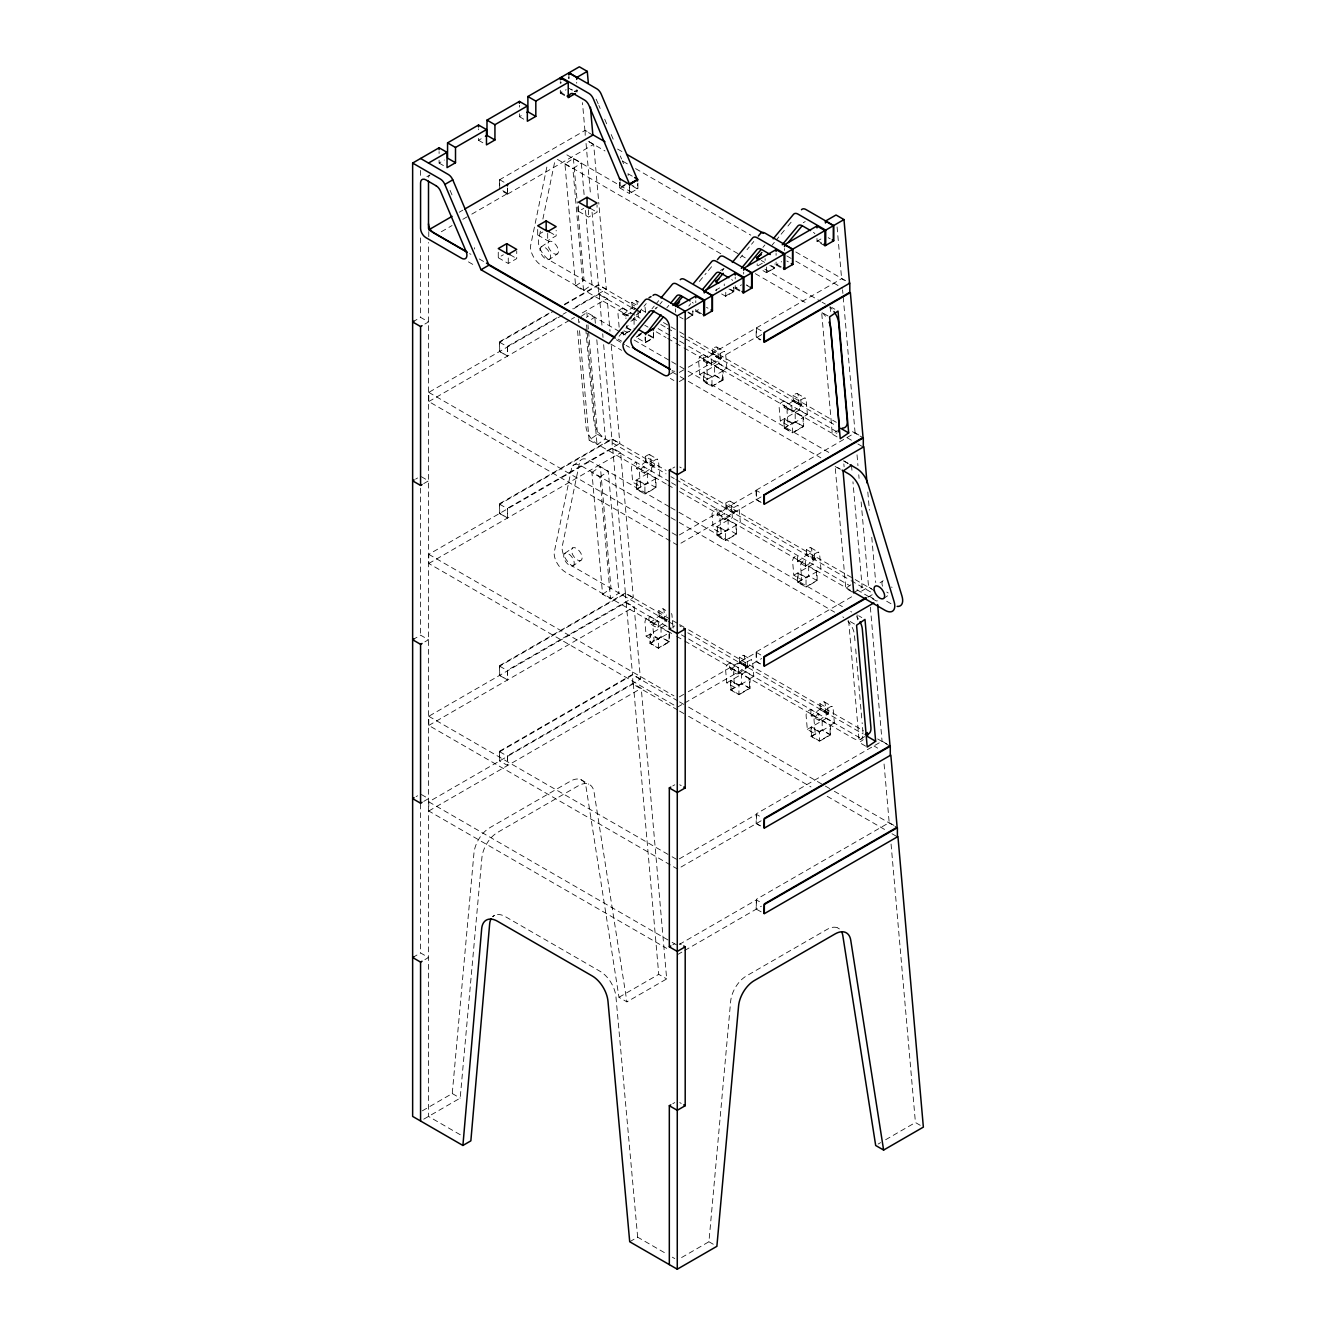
<?xml version="1.0" encoding="UTF-8"?>
<svg xmlns="http://www.w3.org/2000/svg" width="1336" height="1336" viewBox="0 0 1336 1336"><rect width="100%" height="100%" fill="white"/><g stroke="black" fill="none" stroke-linecap="round" stroke-linejoin="round"><path stroke-width="0.75" stroke-dasharray="5 3.75" d="M645.238 472.276L653.137 466.748L645.205 462.156L636.52 468.652L644.47 473.228L645.238 472.226L636.721 467.383L636.253 462.156L634.116 463.375A3.741 2.154 -60 0 0 631.477 468.251L632.696 482.162L640.645 486.755L639.426 472.827A3.741 2.154 -60 0 1 642.048 467.967L644.186 466.732L644.269 473.144M704.373 359.985L703.387 360.87L703.32 354.491L701.183 355.727A3.741 2.154 -60 0 0 698.561 360.603L699.78 374.514L707.713 379.09L706.494 365.179A3.741 2.154 -60 0 1 709.132 360.319L711.253 359.083L711.57 365.58L720.204 359.083L712.272 354.508L704.373 359.952L712.305 364.578M725.799 518.785L733.698 513.258L725.765 508.665L717.115 515.162L725.03 519.737L725.799 518.735L717.282 513.892L716.814 508.665L714.676 509.884A3.741 2.154 -60 0 0 712.038 514.761L713.257 528.672L721.206 533.264L719.987 519.353A3.741 2.154 -60 0 1 722.609 514.477L724.747 513.241L724.83 519.654M730.642 669.319L739.242 662.84L747.175 667.415L738.574 673.895M800.782 405.643L792.832 401.017L784.165 407.497L783.881 401.017L781.744 402.236A3.741 2.154 -60 0 0 779.122 407.113L780.341 421.024L788.273 425.616L787.054 411.688A3.741 2.154 -60 0 1 789.693 406.829L791.814 405.593L792.131 412.089L800.865 405.843M805.591 566.247L814.342 560.001L806.326 555.175L797.675 561.671L805.491 566.23M819.82 709.416L827.852 714.192L819.803 709.349L810.935 715.745L818.968 720.405L818.801 713.925L810.852 709.332L808.731 710.568A3.741 2.154 -60 0 0 806.092 715.445L807.311 729.356L815.244 733.932L814.025 720.02A3.741 2.154 -60 0 1 816.663 715.144L818.801 713.925M819.135 720.405L827.752 713.975M650.048 622.81L658.681 616.313L666.614 620.906M422.343 1110.817L452.253 1093.549L473.946 853.203A22.461 12.959 -60 0 1 489.727 827.752L570.455 781.159A22.461 12.959 -60 0 1 586.12 787.438L618.985 997.291L626.918 1001.866L666.681 978.921L641.263 688.324L633.314 683.748L428.772 801.834L428.772 811.002L666.714 948.376M423.746 1119.167L460.185 1098.125L481.895 857.779A22.461 12.959 -60 0 1 497.677 832.345L578.404 785.735A22.461 12.959 -60 0 1 594.052 792.031L626.918 1001.866M681.594 1257.543L708.932 1241.745L730.642 1001.399A22.461 12.959 -60 0 1 746.423 975.948L827.151 929.355A22.461 12.959 -60 0 1 838.474 928.303M650.766 621.941L658.715 626.35L657.98 627.386M546.841 167.083L530.676 245.323A14.963 7.782 55.5 0 0 542.149 265.981L628.371 315.747M540.379 231.195L538.592 239.879A14.963 7.782 55.5 0 0 550.048 260.537L634.633 309.368M542.9 219.02L554.757 161.639M756.126 490.228L855.09 432.864L859.866 435.62M507.563 670.188L507.379 679.774M761.153 330.66L756.243 328.038L756.126 337.524M619.102 336.288L623.628 330.844L623.495 335.002L629.44 331.562M625.883 328.122L628.137 325.399M632.663 319.955L634.917 317.233M639.443 311.789L641.697 309.067M643.969 306.345L646.223 303.623M651.985 308.8L654.239 306.078M656.494 303.356L658.765 300.633M655.725 309.034L657.329 307.113L650.966 310.77M659.917 304.207L662.172 301.485M666.898 307.697L668.835 305.343M699.346 281.445L706.126 273.279M708.397 270.557L712.906 265.113M688.775 306.061L690.729 303.706M722.058 270.957L724.012 268.603M740.227 257.848L742.499 255.126M747.008 249.682L749.279 246.96M751.533 244.237L753.788 241.515M762.939 247.344L764.893 245.006M772.074 245.123L774.329 242.4M776.6 239.678L778.855 236.956M781.109 234.234L785.635 228.79M787.906 226.068L792.415 220.624M507.563 755.759L507.379 765.328M636.721 467.383L636.32 468.552M717.282 513.892L716.881 515.061M792.181 410.92L784.349 406.244M805.391 566.163L805.307 559.751L803.17 560.986A3.741 2.154 -60 0 0 800.548 565.863L801.767 579.774L793.818 575.198L792.599 561.27A3.741 2.154 -60 0 1 795.237 556.411L797.375 555.175L797.442 561.588M711.654 364.377L703.788 359.735M738.658 672.676C737.288 677.452 726.333 667.499 730.291 662.823L728.17 664.059A3.741 2.154 -60 0 0 725.531 668.918L726.751 682.846L734.683 687.422L733.464 673.511A3.741 2.154 -60 0 1 736.103 668.635L738.24 667.415L738.691 672.643L730.759 668.067M619.136 327.136L618 314.094A3.741 2.154 -60 0 1 620.622 309.217L622.76 307.981L622.827 314.361L630.876 319.053M649.73 616.313C644.887 623.16 662.639 633.798 657.679 620.906L649.73 616.313L647.609 617.549A3.741 2.154 -60 0 0 644.971 622.409L646.19 636.337L654.122 640.913L652.903 627.001A3.741 2.154 -60 0 1 655.542 622.125L657.679 620.906M810.852 709.332L810.919 715.712M585.485 210.387L591.982 284.718L583.548 290.513L575.616 285.937L564.961 164.111L573.394 158.316L581.327 162.892L584.4 197.995M583.548 290.513L572.894 168.703L581.327 162.892M541.18 246.893L549.079 241.465M549.38 259.418A7.482 3.891 55.5 0 0 546.157 248.346A7.482 3.891 55.5 0 0 540.295 251.702A7.482 3.891 55.5 0 0 549.38 259.418L557.279 253.974A7.482 3.891 55.5 0 0 554.056 242.918A7.482 3.891 55.5 0 0 548.194 246.258A7.482 3.891 55.5 0 0 557.279 253.974M575.616 285.937L584.049 280.126L577.185 201.669M595.355 323.245L594.821 317.049L586.871 312.474L578.455 318.269L578.805 322.41M591.447 319.371L594.821 317.049M623.01 314.478L631.711 307.998L636.587 311.004M636.186 314.962L637.673 313.943M638.174 313.593L640.679 311.756M596.808 339.761L605.475 438.876L597.042 444.688L589.109 440.095L597.526 434.3L588.508 331.061M572.71 465.796L580.626 460.352M591.931 472.443L600.365 466.631L608.298 471.224L618.952 593.05L610.519 598.845L602.586 594.269L591.931 472.443L599.864 477.019L610.519 598.845M599.864 477.019L608.298 471.224M564.861 553.304L572.76 547.86M573.06 565.813A7.482 3.891 55.5 0 0 569.837 554.757A7.482 3.891 55.5 0 0 563.976 558.097A7.482 3.891 55.5 0 0 573.06 565.813L580.96 560.369A7.482 3.891 55.5 0 0 577.736 549.313A7.482 3.891 55.5 0 0 571.875 552.67A7.482 3.891 55.5 0 0 580.96 560.369M837.071 436.889L832.311 434.133L837.371 430.66M602.586 594.269L611.02 588.458L600.365 466.631M658.715 626.35L666.13 621.24M852.134 591.965L845.788 588.291L850.848 584.817M853.737 592.883L862.154 587.072L852.952 481.778M879.99 582.847L883.146 580.676M883.447 598.628L888.189 595.372M860.635 739.359L864.592 736.637M865.628 746.123L859.282 742.465L862.655 740.144M638.541 310.72L632.563 306.963M712.756 353.556L721.123 358.081L712.756 353.556L712.338 348.846L714.977 347.327A3.741 2.154 -60 0 1 717.616 348.562L718.918 363.459L726.851 368.051L722.576 370.523L714.643 365.93L714.643 375.399L722.576 379.975L722.576 370.523M653.605 465.796C631.978 449.581 660.168 475.866 653.204 461.087L645.255 456.495L647.91 454.975A3.741 2.154 -60 0 1 650.532 456.211L651.834 471.107L632.696 482.162M793.317 400.082L801.683 404.591L793.317 400.082L792.899 395.356L795.538 393.836A3.741 2.154 -60 0 1 798.176 395.072L799.479 409.968L807.412 414.561L803.136 417.032L795.204 412.44L795.204 421.909L784.616 428.021L784.616 418.552L792.549 423.145L792.532 432.931L784.065 428.038L784.065 418.869L792.532 423.762L803.654 417.333L803.654 426.501L792.532 432.931M801.249 404.658L800.832 399.948L792.899 395.356M734.165 512.306C712.505 496.09 740.795 522.376 733.765 507.596L725.815 503.004L728.471 501.484A3.741 2.154 -60 0 1 731.093 502.72L732.395 517.633L713.257 528.672M667.098 619.971L659.533 615.295M815.094 558.732C791.663 548.795 820.17 557.012 814.559 560.085M814.726 558.815L814.325 554.106L806.376 549.514L809.031 547.994A3.741 2.154 -60 0 1 811.653 549.23L812.956 564.143L793.818 575.198M748.026 666.38L740.094 661.804M747.659 666.48L747.241 661.754L739.309 657.178L741.948 655.642A3.741 2.154 -60 0 1 744.586 656.894L745.889 671.791L753.821 676.367L749.546 678.838L749.546 688.307L738.958 694.419L731.026 689.844L731.026 680.375L738.958 684.95L738.942 694.737L730.475 689.86L730.475 680.692L738.942 685.568L750.064 679.156L750.064 688.324L738.942 694.737M828.587 712.89L820.655 708.314M439.093 160.186L439.093 163.059L444.387 160.003M478.522 138.376L478.522 140.28L482.764 137.842M519.42 113.811L519.42 116.683L524.18 113.927M560.302 90.213L560.302 93.086L566.113 89.712M426.885 176.736L430.058 174.899M574.497 91.516L576.968 90.08M499.697 188.877L499.697 179.709L585.185 130.343L588.792 132.431M459.25 212.224L462.824 210.153M441.331 231.746L452.069 225.534M462.824 219.321L470.005 215.179M471.792 214.144L507.63 193.453L507.63 187.958M507.63 194.071L593.668 144.388L598.895 204.141M498.261 252.22L498.261 257.714L503.355 254.775M537.69 229.458L537.69 234.952L542.783 232.013M578.588 205.844L578.588 211.355L583.665 208.416M619.47 182.247L619.47 187.741L627.937 182.848M624.931 185.387L620.171 188.142L620.171 181.846M498.261 257.714L508.264 263.476L516.731 258.599L516.731 251.268M537.69 234.952L547.693 240.714L556.16 235.837L556.16 230.326M578.588 211.355L588.575 217.117L597.042 212.224L597.042 204.892M637.923 183.115L637.923 188.626L629.456 193.503L629.456 186.172M412.64 321.943L420.573 317.367L428.505 321.943L420.573 326.535M499.697 341.649L549.046 313.158M564.477 304.257L598.411 284.668L606.344 289.244L572.409 308.833M499.697 342.266L507.63 346.859L507.63 356.011L499.697 351.435L499.697 342.266L553.688 311.104M564.477 304.858L598.678 285.119L634.683 305.911M507.63 346.241L556.995 317.751M563.157 314.177L566.247 312.407M670.321 540.996L428.772 401.551L428.772 392.383L562.69 315.079M573.478 308.833L599.229 293.97L607.162 298.563L610.018 331.144M428.772 401.551L569.837 320.106M571.39 319.204L574.497 317.417M582.279 312.925L607.162 298.563M632.195 307.046L631.778 302.337L634.416 300.8A3.741 2.154 -60 0 1 637.055 302.053L637.372 305.777M630.809 313.876L630.692 312.574L628.571 313.793A3.741 2.154 -60 0 0 625.933 318.669M630.893 321.258L638.357 316.949L637.957 312.29M720.471 270.473L723.444 268.753M803.237 222.694L805.224 221.559M629.573 331.194L622.943 335.019L622.943 331.345M638.474 334.751L643.568 331.829M715.411 290.346L722.175 286.438M757.98 265.764L763.073 262.825M641.347 333.85L635.986 337.223L645.438 342.684L653.387 338.108L653.387 332.38M636.186 337.156L640.946 334.401M695.789 309.334L695.789 311.255L701.6 307.881M735.217 285.62L735.217 288.493L741.563 284.819M776.099 262.023L776.099 264.879L781.66 261.672M824.93 245.857L816.981 241.282L821.74 238.526M653.554 332.096L653.554 337.591L645.088 342.484L645.088 336.973M687.906 317.751L692.983 314.828L692.983 311.154M733.865 287.557L733.865 291.215L725.398 296.108L725.398 292.45M684.867 319.922L692.816 315.346L692.816 310.754M721.624 293.937L725.765 296.325L733.698 291.732L733.698 287.156M762.956 270.59L766.647 272.711L774.579 268.135L774.746 263.944M415.613 479.123L417.6 477.971M423.746 483.599L428.505 480.843L420.573 476.251M667.766 375.483L674.129 371.809M679.323 372.393L686.487 368.252M688.274 367.216L841.613 278.706L846.373 281.445M712.338 348.846L720.271 353.422L722.926 351.902A3.741 2.154 -60 0 1 725.548 353.138L726.851 368.051M679.323 381.562L686.487 377.42M688.274 376.385L756.393 337.073L761.153 339.828M761.77 334.584L756.393 337.674L760.167 339.995M699.78 374.514L718.918 363.459M723.093 370.824L711.971 377.253L703.504 372.36L703.504 381.528L714.626 375.115L723.093 379.992L723.093 370.824L714.626 365.947M499.697 503.605L611.888 438.826L619.837 443.418L507.63 508.198M499.697 504.223L507.63 508.799L507.63 517.967L499.697 513.391L499.697 504.223L612.155 439.293L666.163 470.472M722.576 379.975L711.988 386.087L704.055 381.511L704.055 372.043L711.988 376.635L711.971 386.421L703.504 381.528M711.971 386.421L723.093 379.992M673.928 705.024L428.772 563.491L428.772 554.323L612.706 448.144L620.639 452.72L633.314 597.576L507.63 670.138M428.772 563.491L620.639 452.72M653.204 461.087L655.842 459.551A3.741 2.154 -60 0 1 658.481 460.803L659.784 475.7L655.492 478.171L655.492 487.64L644.921 493.752L636.971 489.16L636.971 479.691L644.921 484.283L644.904 494.07L636.437 489.176L636.437 480.008L644.904 484.901L656.009 478.488L656.009 487.657L644.904 494.07M636.437 489.176L647.543 482.764L656.009 487.657M672.793 468.134L674.78 466.999M636.971 489.16L647.559 483.047L647.559 473.595L656.009 478.488M800.832 399.948L803.487 398.412A3.741 2.154 -60 0 1 806.109 399.664L807.412 414.561M780.341 421.024L799.479 409.968M412.64 639.744L420.573 635.151L428.505 639.744L420.573 644.319M784.065 428.038L795.187 421.625L803.654 426.501M803.136 417.032L803.136 426.485L792.549 432.597L784.616 428.021M679.323 534.951L756.393 490.462L761.153 493.218M733.765 507.596L736.403 506.06A3.741 2.154 -60 0 1 739.042 507.313L740.344 522.209L736.053 524.681L736.053 534.149L725.481 540.262L717.532 535.669L717.532 526.217L725.481 530.793L725.465 540.579L716.998 535.686L716.998 526.518L725.465 531.411L736.57 524.998L736.57 534.166L725.465 540.579M761.052 496.942L677.519 545.155L672.125 542.032M716.998 535.686L728.103 529.273L736.57 534.166M717.532 535.669L728.12 529.557L728.12 520.105M499.697 665.562L625.382 593L633.314 597.576M499.697 666.163L507.63 670.755L507.63 679.924L499.697 675.331L499.697 666.163L625.649 593.451L677.853 623.595M670.321 864.893L428.772 725.448L428.772 716.28L626.2 602.302L634.132 606.878L640.445 679.022L507.63 755.692M428.772 725.448L634.132 606.878M659.166 615.378L658.748 610.669L661.387 609.132A3.741 2.154 -60 0 1 664.025 610.385L665.328 625.281L646.19 636.337M672.793 627.035L674.78 625.883M649.914 643.334L661.036 636.921L669.503 641.814L669.503 632.646L658.381 639.059L649.914 634.183L649.914 643.334L658.381 648.227L669.503 641.814M658.381 648.227L658.397 638.441L650.465 633.865L650.465 643.334L661.053 637.222L668.985 641.798L668.985 632.93M814.325 554.106L816.964 552.586A3.741 2.154 -60 0 1 819.603 553.822L820.905 568.718L816.613 571.19L816.613 580.659L806.042 586.771L798.093 582.179L798.093 572.726L806.042 577.302L806.025 587.088L797.559 582.195L797.559 573.027L806.025 577.92L817.131 571.507L817.131 580.676L806.025 587.088M668.985 641.798L658.397 647.91L650.465 643.334M416.114 796.623L417.6 795.772M499.697 751.116L632.512 674.446L640.445 679.022M499.697 760.885L499.697 751.734L632.763 674.897L677.769 700.882M797.559 582.195L808.664 575.783L817.131 580.676M798.093 582.179L808.681 576.066L808.681 566.614L817.131 571.507M423.746 801.383L428.505 798.627L420.573 794.052M428.772 811.002L641.263 688.324M756.393 651.801L852.802 596.14M861.57 591.08L868.584 587.022L871.757 588.859M679.323 696.908L686.487 692.766M688.274 691.731L756.393 652.419L764.326 656.995M747.241 661.754L749.897 660.235A3.741 2.154 -60 0 1 752.519 661.47L753.821 676.367M677.519 707.111L682.896 704.005M684.7 702.97L761.687 658.531M867.866 597.225L873.21 594.136M726.751 682.846L745.889 671.791M730.475 689.86L741.597 683.431L750.064 688.324M731.026 689.844L741.614 683.731L749.546 688.307M672.793 785.935L674.78 784.783M820.287 708.397L819.87 703.688L822.508 702.151A3.741 2.154 -60 0 1 825.147 703.404L826.45 718.3L834.382 722.893L830.107 725.365L830.107 734.817L819.519 740.929L811.587 736.353L811.587 726.884L819.519 731.477L819.502 741.246L811.035 736.37L811.035 727.201L819.502 732.095L830.625 725.665L830.625 734.833L819.502 741.246M819.87 703.688L827.802 708.264L830.458 706.744A3.741 2.154 -60 0 1 833.08 707.98L834.382 722.893M807.311 729.356L826.45 718.3M412.64 957.528L420.573 952.935L428.505 957.528L420.573 962.104M492.767 916.429L494.737 915.277M811.035 736.37L822.158 729.94L830.625 734.833M811.587 736.353L822.174 730.241L830.107 734.817M886.837 743.935L882.061 741.196L756.393 813.758L756.126 823.377M679.323 858.864L756.393 814.359L761.153 817.114M761.136 820.788L677.519 869.068L672.125 865.945M672.793 944.819L674.78 943.684M893.951 825.381L889.192 822.642L756.393 899.312L756.126 908.931M679.323 944.418L756.393 899.93L761.153 902.668M677.519 954.622L682.896 951.516M684.7 950.48L761.403 906.192M618.985 997.291L658.731 974.328L666.681 978.921M672.793 1103.72L674.78 1102.567M629.707 1241.745L637.656 1237.169L664.877 1252.884M878.153 1144.05L880.641 1142.614M885.618 1139.742L915.427 1122.524L923.36 1127.116M726.066 508.983L726.767 507.78M733.998 513.575L734.7 512.356M806.627 555.492L807.328 554.29M640.495 311.538L640.044 310.754M645.472 462.473L646.24 461.337M653.404 467.066L654.172 465.913M793.133 401.334L793.868 400.199M801.066 405.927L801.8 404.775M631.978 308.315L632.746 307.163M712.539 354.825L713.29 353.639M720.471 359.401L721.24 358.232M820.07 709.666L820.838 708.514M784.132 407.497L791.997 412.072M658.681 616.313L659.7 615.462L667.532 619.904M739.476 663.14L740.261 661.971M747.409 667.733L748.21 666.564M827.969 714.242L828.771 713.107M571.006 89.178L572.509 90.046M574.48 91.182L575.482 91.767M828.203 237.674L830.19 238.81M568.769 88.193L571.942 90.03M564.56 94.622L561.087 92.618L561.087 89.763M821.74 243.102L817.782 240.814A7.482 4.325 60 0 0 817.582 239.01M560.302 93.086L565.061 95.825M617.583 149.064L622.994 152.17M795.805 251.953L849.813 283.132M592.867 135.086L584.918 130.494L582.479 102.638M588.909 141.649L593.668 144.388M588.792 141.599L604.991 150.951M622.994 161.339L628.388 164.462M635.585 168.62L750.799 235.136M786.804 255.927L794.001 260.086M795.805 261.121L842.615 288.142M786.82 260.988L788.307 261.839M627.937 173.68L632.93 176.569M781.36 267L776.901 264.428A7.482 4.325 60 0 0 776.517 261.956M519.42 116.683L524.18 119.438M776.099 264.879L784.032 269.471M629.607 183.817L637.923 188.626M771.423 265.697L774.746 267.618L766.279 272.511L766.279 268.837M632.83 186.288L637.556 189.027L637.556 183.867M761.286 260.453L764.61 262.374M769.853 265.396L774.579 268.135M831.66 307.414L834.85 309.251M566.898 154.859L740.328 254.992M741.964 255.944L745.237 257.831M764.86 269.154L820.488 301.268M822.124 302.22L825.397 304.107M619.47 187.741L629.623 193.603L629.623 187.307M557.362 159.368L720.972 253.823M755.324 273.663L807.679 303.89M564.961 164.111L572.894 168.703M828.003 315.981L821.657 312.307L832.311 434.133M746.423 284.869L747.909 285.737M746.857 285.436L751.617 288.175M739.977 290.313L736.002 288.025A7.482 4.325 60 0 0 735.635 285.57M478.522 140.28L484.885 143.954M735.217 288.493L743.15 293.068M590.378 208.383L597.042 212.224M730.541 289.294L733.865 291.215M728.972 289.01L733.698 291.732M499.697 179.709L504.457 182.464M706.51 307.347L707.996 308.215M502.87 190.714L507.63 193.453M503.472 191.799L507.446 194.087M701.534 313.659L696.574 310.787A7.482 4.325 60 0 0 696.373 309M439.093 163.059L443.869 165.798M695.789 311.255L703.721 315.83M549.497 231.98L556.16 235.837M687.99 311.939L692.983 314.828M688.09 312.607L692.816 315.346M679.523 316.832L683.097 318.903M636.203 300.567L638.842 302.103M716.764 347.093L724.696 351.669M797.325 393.602L805.257 398.178M631.778 302.337L639.71 306.913M641.881 310.069L645.472 312.14M663.474 322.544L677.886 330.86M679.673 331.896L686.888 336.054M688.675 337.089L836.303 422.31M852.502 431.662L863.307 437.907M632.613 306.979L637.372 309.735M636.27 310.319L641.18 313.142M660.836 324.498L665.745 327.337M667.382 328.272L673.928 332.063M680.475 335.837L683.748 337.724M685.385 338.676L836.035 425.65M792.949 401.284L800.882 405.86M622.76 307.981L630.692 312.574M703.32 354.491L711.253 359.083M783.881 401.017L791.814 405.593M634.683 315.079L598.678 294.287L598.678 285.119M636.47 316.114L640.078 318.202M658.08 328.589L677.886 340.029M679.673 341.064L686.888 345.222M688.675 346.258L836.303 431.478M847.091 437.724L856.092 442.917M857.896 443.953L863.307 447.076M633.281 318.586L636.554 320.473M644.737 325.199L648.01 327.103M656.21 331.829L666.029 337.49M667.666 338.442L674.212 342.216M675.849 343.168L682.395 346.942M684.032 347.894L829.773 432.029A14.963 7.782 55.5 0 0 836.954 432.964M623.812 313.442L631.744 318.018M784.933 406.495L792.866 411.087M623.227 313.225L631.16 317.801M795.187 412.457L803.654 417.333M703.504 360.971L711.437 365.563M510.068 254.742L516.731 258.599M648.561 334.701L653.554 337.591M648.06 335.035L653.387 338.108M795.204 421.909L803.136 426.485M626.668 327.37L631.427 330.126M626.333 327.804L631.41 330.743M623.979 330.76L627.152 332.58L626.551 325.633M848.327 463.425L843.567 460.67L844.101 466.865M619.37 331.495L594.821 317.333A14.963 7.782 55.5 0 0 586.42 317.467M621.006 332.447L625.899 335.286M634.082 340.012L670.087 360.787M671.724 361.722L676.634 364.561M679.89 366.448L686.437 370.239M688.073 371.174L828.788 452.403M843.5 460.903L848.41 463.742M479.24 258.95L484.651 262.073M618.05 339.094L621.641 341.164M616.364 339.778L624.547 344.504M626.183 345.439L629.456 347.327M671.991 371.892L678.538 375.666M680.174 376.618L685.084 379.441M688.357 381.344L820.872 457.847M837.238 467.299L840.511 469.186M835.134 466.481L839.893 469.22M468.435 261.873L475.649 266.048M610.836 344.087L621.641 350.333M670.321 378.439L673.928 380.526M761.153 502.386L756.393 499.631L756.393 490.462M499.514 351.451L507.446 356.044M756.193 499.647L760.167 501.935M679.74 466.999L681.226 467.85M649.68 454.741L657.629 459.317M730.241 501.25L738.19 505.826M810.802 547.76L818.751 552.352M680.558 478.789L853.387 578.555M855.19 579.59L874.98 591.03M597.526 434.3L666.029 473.846M670.956 476.685L674.229 478.572M675.866 479.524L849.429 579.724M851.065 580.676L872.241 592.9M886.67 601.217L891.463 604.006M869.402 596.34L877.335 600.916M669.77 481.711L612.155 448.462L612.155 439.293M671.557 482.747L678.771 486.905M680.558 487.957L849.779 585.652M856.977 589.811L876.783 601.233M666.313 484.016L597.559 444.303A14.963 7.782 55.5 0 1 585.953 426.618L577.352 328.238M667.967 484.951L674.513 488.742M679.423 491.581L851.349 590.829M728.103 520.105L736.57 524.998M797.842 560.402L806.36 565.212M858.647 615.746L861.82 617.583M669.119 506.611L588.942 460.319A14.963 7.782 55.5 0 0 579.507 462.824L562.272 546.274A14.963 7.782 55.5 0 0 573.728 566.932L664.86 619.553M670.755 507.546L677.285 511.337M678.922 512.272L842.532 606.728M669.386 516.765L581.043 465.763A14.963 7.782 55.5 0 0 571.608 468.268L554.356 551.718A14.963 7.782 55.5 0 0 565.829 572.376L671.691 633.498M671.023 517.717L677.569 521.491M679.206 522.443L834.633 612.172M850.214 621.557L854.973 624.313M428.772 392.383L670.321 531.828M672.125 532.864L677.519 535.986M756.393 652.419L756.393 661.587L761.153 664.326M499.514 513.408L507.446 517.984L507.379 508.649M756.193 661.604L760.167 663.892M663.174 608.899L665.812 610.435M743.735 655.408L751.667 660.001M824.295 701.918L832.228 706.51M658.748 610.669L666.681 615.245M679.657 624.63L686.854 628.788M688.658 629.824L863.273 730.642M877.668 738.958L890.277 746.24M679.74 625.883L681.226 626.751M740.144 661.821L748.093 666.413M820.705 708.33L828.654 712.923M668.134 621.44L674.68 625.215M687.789 632.78L861.353 732.996A14.963 7.782 55.5 0 0 863.256 733.915M658.798 616.581L666.731 621.173M730.291 662.823L738.24 667.415M667.048 626.517L625.649 602.62L625.649 593.451M681.443 634.834L686.854 637.957M688.658 638.992L863.273 739.81M874.078 746.039L877.668 748.127M676.617 636.337L683.164 640.111M684.8 641.063L853.453 738.424A14.963 7.782 55.5 0 0 863.023 732.963L862.121 722.709M668.985 632.329L661.036 627.753L661.053 637.222M731.343 668.267L739.276 672.893M750.064 679.156L741.597 674.262L741.614 683.731M811.904 714.827L819.836 719.419M822.158 720.789L830.625 725.665M650.198 621.541L658.13 626.133M811.319 714.576L819.252 719.152M428.772 554.323L673.928 695.856M679.573 701.918L686.771 706.076M688.574 707.111L823.594 785.067M825.381 786.102L832.595 790.261M834.382 791.296L897.391 827.685M677.769 710.051L632.763 684.065L632.763 674.897M679.573 711.086L686.771 715.244M688.574 716.28L810.985 786.954M827.184 796.306L884.799 829.572M891.997 833.731L897.391 836.854M756.393 814.359L756.393 823.527L761.153 826.283M499.514 675.348L507.446 679.94M756.193 823.544L760.167 825.848M679.74 784.783L681.226 785.635M580.726 779.573L588.658 784.165M837.421 927.768L839.392 928.921M499.697 751.734L507.63 756.31L507.63 765.478L499.514 760.919M428.772 716.28L670.321 855.725M672.125 856.777L677.519 859.9M761.153 911.837L756.193 909.115L756.393 899.93M679.74 943.684L681.226 944.535M428.772 801.834L670.321 941.295M672.125 942.331L677.519 945.454M679.74 1102.567L681.226 1103.436M452.253 1093.549L460.185 1098.125M708.932 1241.745L716.881 1246.321M460.269 1134.748L428.505 1116.412L428.505 242.501M672.309 1257.176L674.78 1258.595M596.908 100.801L598.211 103.874M598.862 105.41L600.165 108.466M604.707 119.205L606.661 123.797M611.203 134.535L613.808 140.664M620.305 155.995L621.607 159.067M622.259 160.604L623.561 163.66M450.048 190.28L453.238 197.828M720.221 359.134L712.272 354.541M747.191 667.449L739.242 662.873M637.656 1237.169L615.946 996.806A22.461 12.959 60 0 0 600.165 971.372L505.425 916.68A22.461 12.959 60 0 0 492.7 916.713M867.815 492.015L869.385 510.135M871.773 537.289L875.731 582.563M837.087 226.936L841.613 278.706M842.582 289.812L842.899 293.436M843.216 297.06L855.09 432.864M857.027 454.841L857.962 465.713M858.764 474.764L859.081 478.388M861.135 501.918L868.584 587.022M870.354 607.195L882.061 741.196M884.065 764.025L889.192 822.642M891.062 844.051L915.427 1122.524M851.5 465.245L852.234 473.512M830.073 306.512L830.625 312.707M857.044 614.827L857.595 621.023M854.956 640.729L854.405 634.583A14.963 7.782 55.5 0 0 847.792 620.99M855.675 648.929L858.714 683.781M858.898 685.819L860.334 702.218M860.501 704.272L861.937 720.655M835.317 468.535L845.788 588.291M848.627 620.639L859.282 742.465M827.802 708.264L828.22 712.99M806.376 549.514L806.794 554.24M720.271 353.422L720.688 358.148M725.815 503.004L726.233 507.73M739.309 657.178L739.726 661.888M645.488 312.223L644.987 306.629A3.741 2.154 -60 0 0 644.62 305.56M672.943 626.133L671.958 614.961A3.741 2.154 -60 0 0 671.29 613.591M673.027 627.068L673.11 628.004M645.255 456.495L645.672 461.221M599.213 207.765L606.344 289.244M611.287 345.64L619.837 443.418M586.053 143.436L590.495 194.137M592.065 212.24L598.411 284.668M599.229 293.97L602.068 326.569M602.703 333.816L603.02 337.423M603.655 344.671L611.888 438.826M612.706 448.144L625.382 593M626.2 602.302L632.512 674.446M633.314 683.748L658.731 974.328M573.394 158.316L577.002 199.598M586.871 312.474L587.239 316.599M587.957 324.865L588.324 328.99M586.571 324.932L587.105 331.111M587.289 333.182L597.042 444.688M585.786 328.957L593.852 421.174A14.963 7.782 55.5 0 0 605.458 438.876M579.523 330.66L589.109 440.095M822.174 720.772L822.174 730.241M816.981 238.409L816.981 241.282M784.566 248.529L784.566 250.45M776.099 253.422L776.099 255.326M766.647 266.983L766.647 272.711M765.127 258.666L765.127 260.37M757.178 263.81L757.178 265.53M756.393 327.904L756.393 337.073M756.126 490.312L756.126 499.48M756.126 652.269L756.126 661.437M743.684 272.143L743.684 274.047M735.217 277.02L735.217 278.94M725.765 292.3L725.765 296.325M724.246 283.983L724.246 285.704M716.296 289.144L716.296 290.864M695.789 300.75L695.789 302.654M675.415 308.733L675.415 312.173M645.438 337.524L645.438 342.684M634.082 319.421L634.066 328.589M628.104 174.398L628.104 175.534M588.575 209.785L588.575 217.117M585.185 130.343L585.185 137.675M576.701 82.264L576.701 83.216M576.701 89.913L576.701 91.817M569.036 76.586L569.036 78.49M568.769 76.737L568.769 78.64M561.087 82.114L561.087 83.066M560.302 81.613L560.302 83.533M547.693 233.382L547.693 240.714M519.42 105.227L519.42 107.13M508.264 257.982L508.264 263.476M507.379 188.76L507.379 193.92M507.379 346.692L507.379 355.86M499.43 180.16L499.43 185.32M499.43 342.116L499.43 351.284M499.43 504.073L499.43 513.224M499.43 666.013L499.43 675.181M499.43 751.567L499.43 760.735M478.522 128.824L478.522 129.776M439.093 151.586L439.093 153.506M428.772 231.646L428.772 238.977M420.573 170.39L420.573 176.352M420.573 237.908L420.573 317.367M420.573 488.174L420.573 635.151M420.573 803.971L420.573 952.935M888.223 592.967A7.482 3.891 55.5 0 1 886.787 592.065M882.512 586.22A7.482 3.891 55.5 0 1 885.3 580.525M891.713 586.988A7.482 3.891 55.5 0 1 891.98 587.64M579.072 322.31A14.963 7.782 55.5 0 1 579.724 321.842M692.248 302.287A7.482 4.325 60 0 1 693.234 303.172M731.677 279.525A7.482 4.325 60 0 1 732.662 280.41M813.457 232.314A7.482 4.325 60 0 1 814.91 233.733M596.073 99.181A7.482 4.325 60 0 1 596.724 100.4M576.985 92.084A7.482 4.325 60 0 1 577.553 90.147M674.864 371.208A7.482 4.325 60 0 1 671.975 370.523M428.605 177.27A7.482 4.325 60 0 1 429.374 175.484M470.94 254.257A7.482 4.325 60 0 1 469.571 253.673M474.347 247.694A7.482 4.325 60 0 1 474.697 249.047M822.091 312.624A14.963 7.782 55.5 0 1 826.917 318.202M829.99 307.18A14.963 7.782 55.5 0 1 832.011 309.15M842.816 616.898A14.963 7.782 55.5 0 1 843.767 617.499M850.715 611.454A14.963 7.782 55.5 0 1 851.667 612.055M856.677 616.681A14.963 7.782 55.5 0 1 858.497 619.169"/><path stroke-width="1.5" d="M575.382 93.537L568.234 97.662L568.234 82.381L535.82 101.102L535.82 116.382L527.353 121.259L527.353 105.995L494.938 124.699L494.938 139.979L486.471 144.873L486.471 129.592L455.509 147.461L455.509 162.742L447.042 167.635L447.042 152.354L439.093 147.778L412.64 163.059L412.64 1116.412L462.907 1145.453L481.678 928.737A22.461 12.959 60 0 1 497.493 921.255L592.215 975.948A22.461 12.959 60 0 1 607.997 1001.399L629.707 1241.745L677.269 1269.2L716.881 1246.321L738.574 1005.975A22.461 12.959 -60 0 1 754.356 980.54L835.083 933.931A22.461 12.959 -60 0 1 850.748 940.227L883.614 1150.062L923.36 1127.116L897.942 836.536L764.326 913.674L764.326 904.505L897.391 827.685L897.391 836.854M764.075 494.804L863.039 437.44L850.364 292.584L764.326 342.266M507.563 184.351L507.379 185.888M764.326 332.48L764.326 341.649L849.813 292.3L849.813 283.132L764.326 332.48L764.058 342.116M661.019 297.911L672.325 284.301A7.482 4.325 60 0 1 676.767 284.067L704.523 300.099L743.15 277.788L743.15 293.068L751.884 288.025L751.884 272.744L724.129 256.729A7.482 4.325 60 0 0 719.686 256.946L717.432 259.668M654.122 310.954L631.761 337.891A7.482 4.325 60 0 0 631.561 344.003A7.482 4.325 60 0 0 636.203 349.882L669.737 369.237M645.438 334.668L661.036 314.745M670.789 303.005L676.634 295.957A7.482 4.325 60 0 1 681.076 295.724L690.011 300.884M645.438 333.516L653.387 328.94L663.124 317.2M672.876 305.46L680.675 296.074M675.582 305.092L682.362 296.926M693.668 283.315L711.754 261.539A7.482 4.325 60 0 1 716.196 261.305L743.952 277.337L784.032 254.191L784.032 269.471L792.766 264.428L792.766 249.147L765.01 233.115A7.482 4.325 60 0 0 760.585 233.349L758.314 236.071M702.419 289.628L716.063 273.195A7.482 4.325 60 0 1 720.505 272.961L728.805 277.754M704.506 292.083L720.104 273.296M716.463 281.478L723.244 273.312M732.295 262.424L752.636 237.925A7.482 4.325 60 0 1 757.078 237.708L784.833 253.723L824.93 230.577L824.93 245.857L833.664 240.814L833.664 225.534L805.909 209.518A7.482 4.325 60 0 0 801.466 209.735M741.363 268.369L756.961 249.581A7.482 4.325 60 0 1 761.386 249.364L770.321 254.525M747.342 266.131L760.986 249.698M757.362 257.881L761.871 252.437M773.177 238.827L793.517 214.328A7.482 4.325 60 0 1 797.959 214.094L825.715 230.126L843.985 219.588L849.546 283.282M782.245 244.772L797.842 225.984A7.482 4.325 60 0 1 802.285 225.751L810.568 230.544M788.223 242.534L801.884 226.101M848.677 432.914L840.244 438.726L829.589 316.899L838.023 311.088L848.677 432.914L840.728 428.338M851.5 465.245L843.066 471.057L853.737 592.883M875.648 741.246L867.214 747.041L856.56 625.215L864.993 619.42L875.648 741.246L867.715 736.654L867.348 732.529M455.509 162.742L447.56 158.166L447.56 142.885L478.522 125.016L486.471 129.592M494.938 139.979L486.989 135.404L486.989 120.123L519.42 101.402L527.353 105.995M535.82 116.382L527.887 111.79L527.887 96.509L560.302 77.805L568.234 82.381M561.087 79.258L561.087 77.338L579.356 66.8L587.289 71.376L588.341 83.333M428.505 163.059L447.042 152.354M568.769 74.816L568.769 72.912L576.701 77.488L587.289 71.376M485.402 136.322L486.989 135.404M526.818 112.408L527.887 111.79M412.64 163.059L440.396 179.074A7.482 4.325 60 0 1 444.838 184.435L452.77 179.842L488.943 265.163L615.245 338.075M452.069 216.365L428.772 229.825L466.631 251.669M464.627 209.117L592.867 135.086L590.428 107.214M506.728 243.653L498.261 248.546L508.264 254.324L516.731 249.431L506.728 243.653L506.728 252.821L510.068 254.742M546.173 220.891L537.69 225.784L547.693 231.546L556.16 226.669L546.173 220.891L546.173 230.059L549.497 231.98M587.055 197.294L578.588 202.187L588.575 207.948L597.042 203.055L587.055 197.294L587.055 206.462L590.378 208.383M444.838 184.435L480.993 269.738L488.943 265.163M414.127 321.091L412.64 321.943L420.573 326.535L422.059 325.667M649.029 297.744L651.016 296.592M679.606 301.852L674.53 304.775L677.853 306.695M718.801 279.224L715.411 281.178L718.735 283.098M761.37 254.642L756.293 257.564L759.616 259.501M678.755 303.255L675.415 306.445M677.269 306.662L695.789 295.974L703.721 300.55L703.721 315.83L712.455 310.787L712.455 295.506L684.7 279.491A7.482 4.325 60 0 0 680.258 279.708M704.256 292.985L704.256 291.081L735.217 273.212L743.15 277.788M743.684 270.223L743.684 268.319L776.099 249.598L784.032 254.191M784.566 246.626L784.566 244.705L816.981 226.001L824.93 230.577M825.448 223.012L825.448 221.108L836.035 214.996L843.985 219.588M653.554 328.422L645.088 333.315L638.424 329.474M480.993 269.738L608.899 343.586L645.071 300.032A7.482 4.325 60 0 1 649.513 299.815L677.269 315.83L703.721 300.55M414.127 479.975L412.64 480.843L420.573 485.419L422.059 484.567M669.319 1264.624L669.319 1105.724L677.269 1110.3L685.201 1105.724L685.201 946.823L677.269 951.416L669.319 946.823L669.319 787.939L677.269 792.515L685.201 787.939L685.201 629.039L677.269 633.615L669.319 629.039L669.319 470.138L670.806 469.287M653.003 295.456A7.482 4.325 60 0 1 657.446 295.223L685.201 311.255L685.201 470.138L677.269 474.731L669.319 470.138M414.127 638.875L412.64 639.744L420.573 644.319L422.059 643.468M669.319 629.039L670.806 628.187M414.127 797.776L412.64 798.627L420.573 803.22L422.059 802.351M764.326 656.394L865.995 597.676M866.079 598.261L764.326 656.995L764.326 666.163L873.811 602.953M669.319 787.939L670.806 787.071M414.127 956.659L412.64 957.528L420.573 962.104L422.059 961.252M669.319 946.823L670.806 945.971M462.907 1145.453L470.856 1140.861L489.627 924.145A22.461 12.959 60 0 1 491.13 918.767M669.319 1105.724L670.806 1104.855M825.448 221.108L833.397 225.701L833.397 240.964M561.087 77.338L588.842 93.37A7.482 4.325 60 0 1 593.284 98.714L629.456 184.034L637.389 179.458L601.217 94.138A7.482 4.325 60 0 0 596.791 88.777L569.036 72.762L569.036 74.666M832.161 239.962L833.664 240.814M567.048 96.058L569.036 97.211A7.482 4.325 60 0 1 574.33 94.155L584.533 100.033A7.482 4.325 60 0 1 588.976 105.394L620.171 180.126M823.727 244.254L825.715 245.406L825.715 230.126M527.887 96.509L535.82 101.102M784.566 244.705L792.515 249.298L792.515 264.578M592.382 134.502L604.991 141.783M626.584 154.258L763.407 233.249M791.279 263.559L792.766 264.428M634.6 177.538L637.923 179.458L629.456 184.351L619.47 178.573M783.347 268.152L784.833 269.004L784.833 253.723M486.989 120.123L494.938 124.699M743.684 268.319L751.617 272.895L751.617 288.175M750.398 287.173L751.884 288.025M741.964 291.465L743.952 292.617L743.952 277.337M447.56 142.885L455.509 147.461M704.256 291.081L712.188 295.673L712.188 310.937M710.969 309.935L712.455 310.787M703.037 314.511L704.523 315.379L704.523 300.099M420.573 158.466L448.328 174.498A7.482 4.325 60 0 1 452.77 179.842M850.047 464.694L856.593 468.468A14.963 7.782 55.5 0 1 867.498 482.73L901.95 596.023A14.963 7.782 55.5 0 1 897.157 606.394M486.454 263.125L614.443 337.006M632.462 347.41L670.321 369.27M467.333 252.387L433.799 233.032A7.482 4.325 60 0 1 428.505 223.864M842.148 470.122L848.694 473.913A14.963 7.782 55.5 0 1 859.599 488.158L894.051 601.45A14.963 7.782 55.5 0 1 885.167 610.368L852.986 591.781M683.715 469.287L685.201 470.138M683.715 628.187L685.201 629.039M683.715 787.071L685.201 787.939M683.715 945.971L685.201 946.823M883.614 1150.062L875.681 1145.486L842.816 935.634A22.461 12.959 -60 0 0 841.663 931.877M683.715 1104.855L685.201 1105.724M867.014 482.964L863.858 446.758L764.326 504.223L764.326 495.055L863.307 437.907L863.307 447.076M877.652 604.54L890.01 745.772L764.326 818.333L764.058 827.969M890.277 755.408L890.277 746.24L764.326 818.951L764.326 828.12L890.828 755.09L897.124 827.218L764.326 903.904L764.058 913.523M816.981 226.001L816.981 227.905M776.099 249.598L776.099 251.519M764.058 494.888L764.058 504.056M764.058 656.844L764.058 666.013M757.178 258.082L757.178 259.802M735.217 273.212L735.217 275.116M716.296 281.696L716.296 282.831M695.789 295.974L695.789 297.878M677.269 315.83L677.269 1269.2M653.387 328.94L653.387 330.075M637.556 180.995L637.556 179.859L629.623 184.435L629.623 185.587M576.701 77.488L576.701 79.408M560.302 77.805L560.302 79.709M519.42 101.402L519.42 103.323M478.522 125.016L478.522 126.92M439.093 147.778L439.093 149.682M428.505 181.178L428.505 228.59M420.573 326.535L420.573 485.419M420.573 644.319L420.573 803.22M420.573 962.104L420.573 1121.004M829.088 322.176A14.963 7.782 55.5 0 1 830.741 328.188L839.342 426.551A14.963 7.782 55.5 0 1 838.173 431.895M833.931 311.488A14.963 7.782 55.5 0 1 838.641 322.744L847.241 421.124A14.963 7.782 55.5 0 1 842.415 428.105M860.033 621.808A14.963 7.782 55.5 0 1 862.321 629.156L870.922 727.519A14.963 7.782 55.5 0 1 865.177 734.433M649.38 311.689L623.828 342.467A7.482 4.325 60 0 0 623.611 348.596A7.482 4.325 60 0 0 628.271 354.474L664.025 375.115A7.482 4.325 60 0 0 669.319 372.059L669.319 326.535A7.482 4.325 60 0 0 664.025 317.367L653.822 311.472A7.482 4.325 60 0 0 649.38 311.689M436.07 185.754L425.867 179.859A7.482 4.325 60 0 0 420.573 182.915L420.573 228.439A7.482 4.325 60 0 0 425.867 237.608L461.621 258.265A7.482 4.325 60 0 0 466.281 257.748A7.482 4.325 60 0 0 466.064 251.385L440.513 191.098A7.482 4.325 60 0 0 436.07 185.754M874.362 590.913A7.482 3.891 55.5 0 0 883.447 598.628A7.482 3.891 55.5 0 0 880.224 587.573A7.482 3.891 55.5 0 0 874.362 590.913"/></g></svg>
